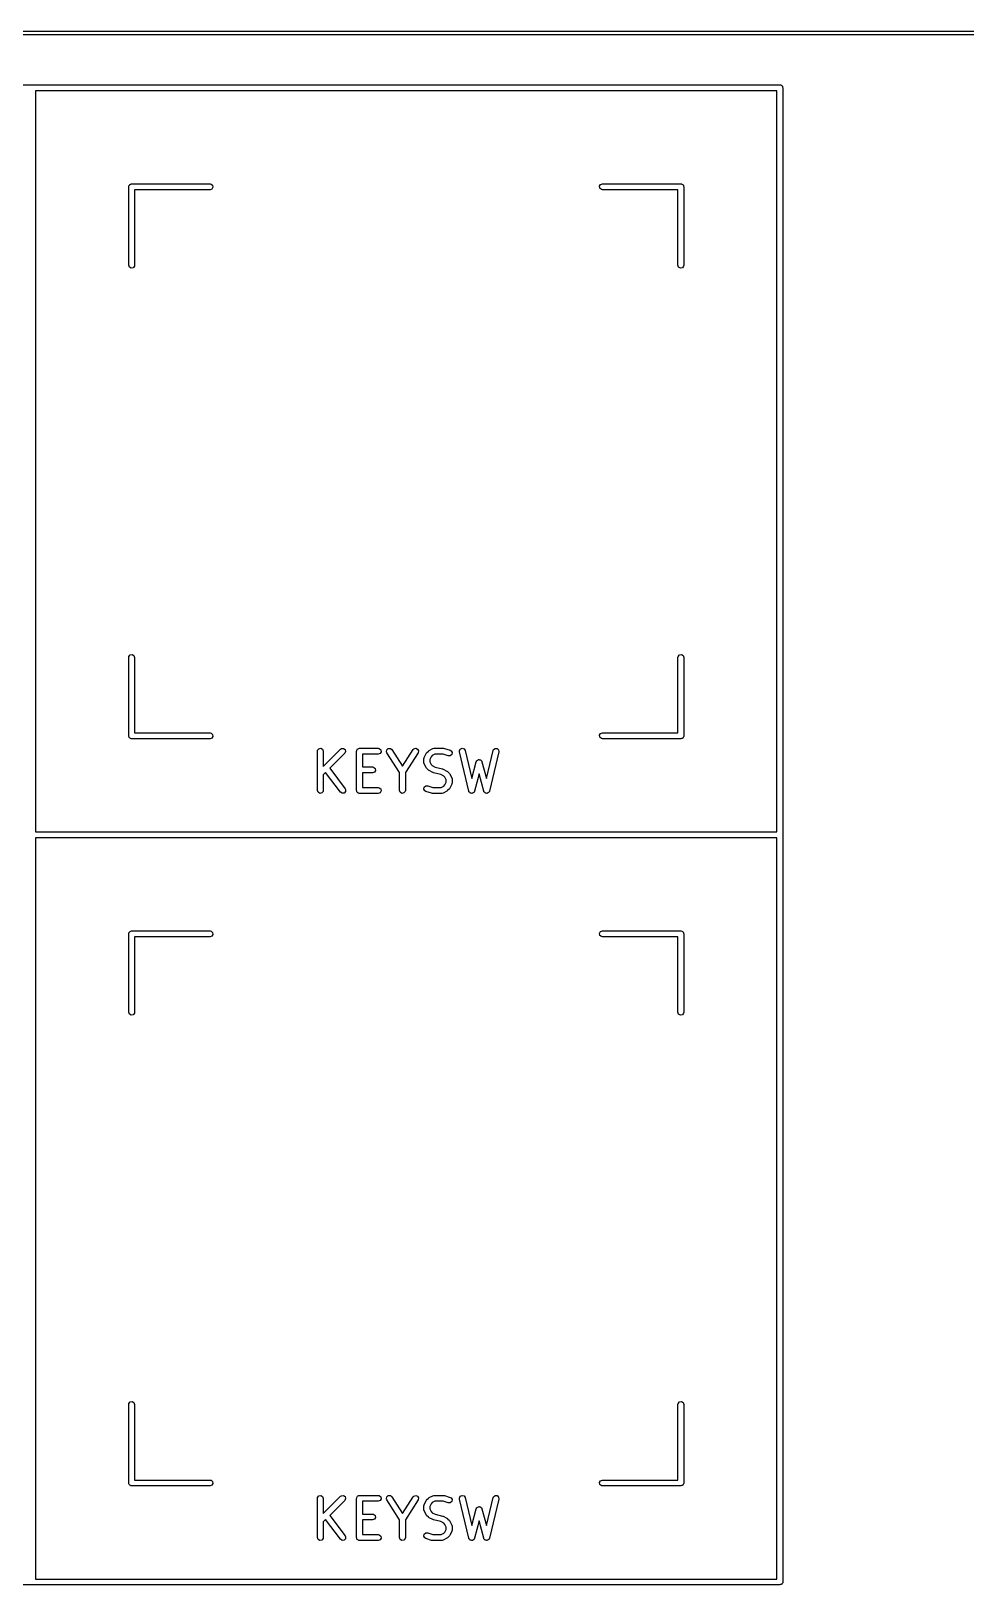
# Model space of a CAD drawing. Extents: x 382 to 810, y -162 to 0.
# Drawn here: x 643.69 to 667.52, y -54.77 to -15.15 of the extents above; entities that cross this region are included whole.
import ezdxf

# ---------------------------------------------------------------- set-up
doc = ezdxf.new("R2010")
doc.units = 0
doc.layers.add('BLACK', color=7, linetype='CONTINUOUS')

msp = doc.modelspace()

# ---------------------------------------------------------------- linework, layer by layer
at = {"layer": 'BLACK', "linetype": 'CONTINUOUS'}
for p, q in [((497.879, -15.1546), (678.854, -15.1546)), ((678.854, -15.2546), (497.879, -15.2546)), ((624.68, -16.5245), (643.73, -16.5245)), ((643.73, -16.5245), (662.78, -16.5245)), ((662.78, -16.5245), (662.79, -16.5262)), ((662.79, -16.5262), (662.794, -16.5256)), ((662.794, -16.5256), (662.796, -16.5273)), ((662.796, -16.5273), (662.806, -16.529)), ((662.806, -16.529), (662.821, -16.5415)), ((662.821, -16.5415), (662.838, -16.5513)), ((662.838, -16.5513), (662.84, -16.5576)), ((662.84, -16.5576), (662.845, -16.562)), ((662.845, -16.562), (662.849, -16.5812)), ((662.849, -16.5812), (662.855, -16.5995)), ((662.855, -16.5995), (662.855, -35.6495)), ((643.805, -16.6745), (643.805, -35.5745)), ((662.705, -16.6745), (643.805, -16.6745)), ((662.705, -35.5745), (662.705, -16.6745)), ((646.18, -19.1245), (646.182, -19.1147)), ((646.18, -21.1245), (646.18, -19.1245)), ((646.182, -19.1115), (646.183, -19.1086)), ((646.182, -19.1147), (646.182, -19.1115)), ((646.183, -19.1086), (646.185, -19.0988)), ((646.185, -19.0988), (646.198, -19.0839)), ((646.198, -19.0839), (646.207, -19.067)), ((646.207, -19.067), (646.214, -19.0647)), ((646.214, -19.0647), (646.218, -19.0595)), ((646.218, -19.0595), (646.237, -19.0562)), ((646.237, -19.0562), (646.255, -19.0495)), ((646.255, -19.0495), (648.255, -19.0495)), ((648.255, -19.1995), (646.33, -19.1995)), ((646.33, -19.1995), (646.33, -21.1245)), ((648.255, -19.0495), (648.281, -19.054)), ((648.304, -19.1819), (648.255, -19.1995)), ((648.281, -19.054), (648.32, -19.087)), ((648.329, -19.1375), (648.304, -19.1819)), ((648.32, -19.087), (648.329, -19.1375)), ((658.182, -19.1115), (658.207, -19.067)), ((658.191, -19.162), (658.182, -19.1115)), ((658.23, -19.195), (658.191, -19.162)), ((658.207, -19.067), (658.255, -19.0495)), ((658.255, -19.1995), (658.23, -19.195)), ((658.255, -19.0495), (660.255, -19.0495)), ((660.18, -19.1995), (658.255, -19.1995)), ((660.18, -21.1245), (660.18, -19.1995)), ((660.255, -19.0495), (660.265, -19.0512)), ((660.265, -19.0512), (660.269, -19.0506)), ((660.269, -19.0506), (660.271, -19.0523)), ((660.271, -19.0523), (660.281, -19.054)), ((660.281, -19.054), (660.296, -19.0665)), ((660.296, -19.0665), (660.313, -19.0763)), ((660.313, -19.0763), (660.315, -19.0826)), ((660.315, -19.0826), (660.32, -19.087)), ((660.32, -19.087), (660.324, -19.1062)), ((660.324, -19.1062), (660.33, -19.1245)), ((660.33, -19.1245), (660.33, -21.1245)), ((646.198, -21.1727), (646.18, -21.1245)), ((646.242, -21.1984), (646.198, -21.1727)), ((646.293, -21.1894), (646.242, -21.1984)), ((646.326, -21.1501), (646.293, -21.1894)), ((646.33, -21.1245), (646.326, -21.1501)), ((660.198, -21.1727), (660.18, -21.1245)), ((660.242, -21.1984), (660.198, -21.1727)), ((660.293, -21.1894), (660.242, -21.1984)), ((660.326, -21.1501), (660.293, -21.1894)), ((660.33, -21.1245), (660.326, -21.1501)), ((646.18, -31.1245), (646.185, -31.0988)), ((646.18, -33.1245), (646.18, -31.1245)), ((646.185, -31.0988), (646.218, -31.0595)), ((646.218, -31.0595), (646.269, -31.0506)), ((646.269, -31.0506), (646.313, -31.0763)), ((646.313, -31.0763), (646.33, -31.1245)), ((646.33, -31.1245), (646.33, -33.0495)), ((660.18, -31.1245), (660.185, -31.0988)), ((660.18, -33.0495), (660.18, -31.1245)), ((660.185, -31.0988), (660.218, -31.0595)), ((660.218, -31.0595), (660.269, -31.0506)), ((660.269, -31.0506), (660.313, -31.0763)), ((660.313, -31.0763), (660.33, -31.1245)), ((660.33, -31.1245), (660.33, -33.1245)), ((646.187, -33.1428), (646.18, -33.1245)), ((646.191, -33.162), (646.187, -33.1428)), ((646.196, -33.1663), (646.191, -33.162)), ((646.198, -33.1727), (646.196, -33.1663)), ((646.215, -33.1824), (646.198, -33.1727)), ((646.23, -33.195), (646.215, -33.1824)), ((646.24, -33.1967), (646.23, -33.195)), ((646.242, -33.1984), (646.24, -33.1967)), ((646.246, -33.1978), (646.242, -33.1984)), ((646.255, -33.1995), (646.246, -33.1978)), ((648.255, -33.1995), (646.255, -33.1995)), ((646.33, -33.0495), (648.255, -33.0495)), ((648.255, -33.0495), (648.281, -33.054)), ((648.304, -33.1819), (648.255, -33.1995)), ((648.281, -33.054), (648.32, -33.087)), ((648.329, -33.1375), (648.304, -33.1819)), ((648.32, -33.087), (648.329, -33.1375)), ((658.182, -33.1115), (658.207, -33.067)), ((658.191, -33.162), (658.182, -33.1115)), ((658.23, -33.195), (658.191, -33.162)), ((658.207, -33.067), (658.255, -33.0495)), ((658.255, -33.1995), (658.23, -33.195)), ((658.255, -33.0495), (660.18, -33.0495)), ((660.255, -33.1995), (658.255, -33.1995)), ((660.274, -33.1928), (660.255, -33.1995)), ((660.293, -33.1894), (660.274, -33.1928)), ((660.297, -33.1843), (660.293, -33.1894)), ((660.304, -33.1819), (660.297, -33.1843)), ((660.313, -33.1651), (660.304, -33.1819)), ((660.326, -33.1501), (660.313, -33.1651)), ((660.328, -33.1404), (660.326, -33.1501)), ((660.329, -33.1375), (660.328, -33.1404)), ((660.33, -33.1245), (660.329, -33.1342)), ((660.329, -33.1342), (660.329, -33.1375)), ((650.99, -33.5168), (650.995, -33.4912)), ((650.99, -34.5168), (650.99, -33.5168)), ((650.995, -33.4912), (651.028, -33.4519)), ((651.028, -33.4519), (651.078, -33.4429)), ((651.078, -33.4429), (651.122, -33.4686)), ((651.122, -33.4686), (651.14, -33.5168)), ((651.14, -33.9072), (651.583, -33.4638)), ((651.14, -33.5168), (651.14, -33.9072)), ((651.689, -33.5698), (651.307, -33.9524)), ((651.583, -33.4638), (651.605, -33.4488)), ((651.605, -33.4488), (651.656, -33.4444)), ((651.656, -33.4444), (651.698, -33.4738)), ((651.711, -33.5233), (651.689, -33.5698)), ((651.698, -33.4738), (651.711, -33.5233)), ((651.99, -33.5168), (651.992, -33.5071)), ((651.99, -34.5168), (651.99, -33.5168)), ((651.991, -33.5038), (651.993, -33.5009)), ((651.992, -33.5071), (651.991, -33.5038)), ((651.993, -33.5009), (651.995, -33.4912)), ((651.995, -33.4912), (652.007, -33.4762)), ((652.007, -33.4762), (652.017, -33.4594)), ((652.017, -33.4594), (652.023, -33.457)), ((652.023, -33.457), (652.028, -33.4519)), ((652.028, -33.4519), (652.047, -33.4485)), ((652.047, -33.4485), (652.065, -33.4418)), ((652.065, -33.4418), (652.541, -33.4418)), ((652.541, -33.5918), (652.14, -33.5918)), ((652.14, -33.5918), (652.14, -33.918)), ((652.541, -33.4418), (652.567, -33.4463)), ((652.589, -33.5743), (652.541, -33.5918)), ((652.567, -33.4463), (652.606, -33.4793)), ((652.615, -33.5298), (652.589, -33.5743)), ((652.606, -33.4793), (652.615, -33.5298)), ((652.754, -33.533), (652.76, -33.4821)), ((652.764, -33.5571), (652.754, -33.533)), ((652.76, -33.4821), (652.798, -33.4475)), ((653.085, -34.0625), (652.764, -33.5571)), ((652.798, -33.4475), (652.85, -33.4453)), ((652.85, -33.4453), (652.89, -33.4765)), ((652.89, -33.4765), (653.16, -33.9009)), ((653.16, -33.9009), (653.43, -33.4765)), ((653.557, -33.5571), (653.235, -34.0625)), ((653.43, -33.4765), (653.448, -33.4573)), ((653.448, -33.4573), (653.497, -33.4419)), ((653.497, -33.4419), (653.544, -33.4615)), ((653.544, -33.4615), (653.568, -33.507)), ((653.568, -33.507), (653.557, -33.5571)), ((653.712, -33.6737), (653.76, -33.5785)), ((653.712, -33.6782), (653.712, -33.6737)), ((653.76, -33.5785), (653.773, -33.5605)), ((653.773, -33.5605), (653.774, -33.559)), ((653.774, -33.559), (653.822, -33.5114)), ((653.822, -33.5114), (653.84, -33.4985)), ((653.84, -33.4985), (653.841, -33.4973)), ((653.841, -33.4973), (653.936, -33.4497)), ((653.889, -33.6565), (653.854, -33.725)), ((653.919, -33.6261), (653.889, -33.6565)), ((653.987, -33.5918), (653.919, -33.6261)), ((653.936, -33.4497), (653.961, -33.4423)), ((653.961, -33.4423), (653.966, -33.4433)), ((653.966, -33.4433), (653.97, -33.4418)), ((653.97, -33.4418), (654.208, -33.4418)), ((654.196, -33.5918), (653.987, -33.5918)), ((654.327, -33.6356), (654.196, -33.5918)), ((654.208, -33.4418), (654.23, -33.4457)), ((654.23, -33.4457), (654.232, -33.4457)), ((654.232, -33.4457), (654.374, -33.4933)), ((654.378, -33.6342), (654.327, -33.6356)), ((654.374, -33.4933), (654.397, -33.5057)), ((654.417, -33.6001), (654.378, -33.6342)), ((654.397, -33.5057), (654.424, -33.5494)), ((654.424, -33.5494), (654.417, -33.6001)), ((654.61, -33.5082), (654.633, -33.4623)), ((654.611, -33.5342), (654.61, -33.5082)), ((654.849, -34.5342), (654.611, -33.5342)), ((654.633, -33.4623), (654.68, -33.4419)), ((654.68, -33.4419), (654.729, -33.4566)), ((654.729, -33.4566), (654.757, -33.4994)), ((654.757, -33.4994), (654.926, -34.2103)), ((655.299, -34.2103), (655.468, -33.4994)), ((655.614, -33.5342), (655.376, -34.5342)), ((655.468, -33.4994), (655.479, -33.4755)), ((655.479, -33.4755), (655.52, -33.4449)), ((655.52, -33.4449), (655.571, -33.448)), ((655.571, -33.448), (655.608, -33.4832)), ((655.608, -33.4832), (655.614, -33.5342)), ((651.2, -34.0596), (651.14, -34.1193)), ((651.576, -34.5618), (651.2, -34.0596)), ((651.307, -33.9524), (651.696, -34.4718)), ((652.14, -33.918), (652.398, -33.918)), ((652.398, -34.068), (652.14, -34.068)), ((652.14, -34.068), (652.14, -34.4418)), ((652.398, -33.918), (652.424, -33.9225)), ((652.447, -34.0505), (652.398, -34.068)), ((652.424, -33.9225), (652.463, -33.9555)), ((652.472, -34.006), (652.447, -34.0505)), ((652.463, -33.9555), (652.472, -34.006)), ((653.085, -34.5168), (653.085, -34.0625)), ((653.235, -34.0625), (653.235, -34.5168)), ((653.704, -33.7073), (653.709, -33.6816)), ((653.704, -33.8025), (653.704, -33.7073)), ((653.706, -33.8067), (653.704, -33.8025)), ((653.705, -33.8111), (653.706, -33.8067)), ((653.712, -33.8361), (653.705, -33.8111)), ((653.709, -33.6816), (653.712, -33.6782)), ((653.76, -33.9313), (653.712, -33.8361)), ((653.761, -33.9324), (653.76, -33.9313)), ((653.774, -33.9508), (653.761, -33.9324)), ((653.822, -33.9984), (653.774, -33.9508)), ((653.823, -33.9991), (653.822, -33.9984)), ((653.841, -34.0125), (653.823, -33.9991)), ((653.936, -34.0601), (653.841, -34.0125)), ((653.854, -33.725), (653.854, -33.7848)), ((653.854, -33.7848), (653.889, -33.8533)), ((653.889, -33.8533), (653.919, -33.8837)), ((653.919, -33.8837), (653.996, -33.9222)), ((653.94, -34.0605), (653.936, -34.0601)), ((653.952, -34.0658), (653.94, -34.0605)), ((654.134, -34.1114), (653.952, -34.0658)), ((653.996, -33.9222), (654.178, -33.9679)), ((654.178, -33.9679), (654.19, -33.9731)), ((654.19, -33.9731), (654.194, -33.9735)), ((654.194, -33.9735), (654.289, -34.0212)), ((654.289, -34.0212), (654.307, -34.0345)), ((654.307, -34.0345), (654.309, -34.0352)), ((654.309, -34.0352), (654.356, -34.0828)), ((654.926, -34.2103), (655.04, -33.7832)), ((655.04, -33.7832), (655.051, -33.7596)), ((655.051, -33.7596), (655.057, -33.7556)), ((655.057, -33.7556), (655.06, -33.7494)), ((655.06, -33.7494), (655.077, -33.7412)), ((655.077, -33.7412), (655.093, -33.7301)), ((655.093, -33.7301), (655.1, -33.7307)), ((655.1, -33.7307), (655.106, -33.7278)), ((655.106, -33.7278), (655.125, -33.7328)), ((655.125, -33.7328), (655.144, -33.7345)), ((655.144, -33.7345), (655.149, -33.7394)), ((655.149, -33.7394), (655.156, -33.7411)), ((655.156, -33.7411), (655.167, -33.757)), ((655.167, -33.757), (655.181, -33.7707)), ((655.181, -33.7707), (655.181, -33.7776)), ((655.181, -33.7776), (655.185, -33.7832)), ((655.185, -33.7832), (655.299, -34.2103)), ((651.14, -34.1193), (651.14, -34.5168)), ((652.14, -34.4418), (652.541, -34.4418)), ((652.541, -34.4418), (652.567, -34.4463)), ((652.567, -34.4463), (652.606, -34.4793)), ((653.706, -34.4842), (653.713, -34.4335)), ((653.713, -34.4335), (653.752, -34.3994)), ((653.752, -34.3994), (653.803, -34.398)), ((653.803, -34.398), (653.934, -34.4418)), ((653.934, -34.4418), (654.143, -34.4418)), ((654.211, -34.1499), (654.134, -34.1114)), ((654.143, -34.4418), (654.211, -34.4076)), ((654.241, -34.1803), (654.211, -34.1499)), ((654.211, -34.4076), (654.241, -34.3771)), ((654.276, -34.2488), (654.241, -34.1803)), ((654.241, -34.3771), (654.276, -34.3086)), ((654.276, -34.3086), (654.276, -34.2488)), ((654.356, -34.0828), (654.369, -34.1012)), ((654.37, -34.4551), (654.357, -34.4731)), ((654.369, -34.1012), (654.37, -34.1023)), ((654.37, -34.1023), (654.418, -34.1976)), ((654.418, -34.3599), (654.37, -34.4551)), ((654.418, -34.1976), (654.425, -34.2225)), ((654.421, -34.352), (654.418, -34.3554)), ((654.418, -34.3554), (654.418, -34.3599)), ((654.426, -34.3263), (654.421, -34.352)), ((654.425, -34.2225), (654.424, -34.2269)), ((654.424, -34.2269), (654.426, -34.2311)), ((654.426, -34.2311), (654.426, -34.3263)), ((655.113, -34.0936), (654.995, -34.5361)), ((655.231, -34.5361), (655.113, -34.0936)), ((651.008, -34.565), (650.99, -34.5168)), ((651.052, -34.5907), (651.008, -34.565)), ((651.103, -34.5818), (651.052, -34.5907)), ((651.135, -34.5425), (651.103, -34.5818)), ((651.14, -34.5168), (651.135, -34.5425)), ((651.619, -34.5898), (651.576, -34.5618)), ((651.67, -34.5837), (651.619, -34.5898)), ((651.705, -34.5463), (651.67, -34.5837)), ((651.696, -34.4718), (651.708, -34.495)), ((651.708, -34.495), (651.705, -34.5463)), ((651.997, -34.5351), (651.99, -34.5168)), ((652, -34.5543), (651.997, -34.5351)), ((652.005, -34.5587), (652, -34.5543)), ((652.008, -34.565), (652.005, -34.5587)), ((652.024, -34.5748), (652.008, -34.565)), ((652.039, -34.5873), (652.024, -34.5748)), ((652.049, -34.589), (652.039, -34.5873)), ((652.052, -34.5907), (652.049, -34.589)), ((652.055, -34.5901), (652.052, -34.5907)), ((652.065, -34.5918), (652.055, -34.5901)), ((652.541, -34.5918), (652.065, -34.5918)), ((652.589, -34.5743), (652.541, -34.5918)), ((652.615, -34.5298), (652.589, -34.5743)), ((652.606, -34.4793), (652.615, -34.5298)), ((653.103, -34.565), (653.085, -34.5168)), ((653.147, -34.5907), (653.103, -34.565)), ((653.198, -34.5818), (653.147, -34.5907)), ((653.231, -34.5425), (653.198, -34.5818)), ((653.235, -34.5168), (653.231, -34.5425)), ((653.733, -34.5279), (653.706, -34.4842)), ((653.756, -34.5403), (653.733, -34.5279)), ((653.898, -34.588), (653.756, -34.5403)), ((653.9, -34.5879), (653.898, -34.588)), ((653.922, -34.5918), (653.9, -34.5879)), ((654.16, -34.5918), (653.922, -34.5918)), ((654.164, -34.5903), (654.16, -34.5918)), ((654.169, -34.5913), (654.164, -34.5903)), ((654.194, -34.5839), (654.169, -34.5913)), ((654.289, -34.5363), (654.194, -34.5839)), ((654.29, -34.5351), (654.289, -34.5363)), ((654.309, -34.5222), (654.29, -34.5351)), ((654.356, -34.4746), (654.309, -34.5222)), ((654.357, -34.4731), (654.356, -34.4746)), ((654.854, -34.5407), (654.849, -34.5342)), ((654.854, -34.5486), (654.854, -34.5407)), ((654.867, -34.5616), (654.854, -34.5486)), ((654.877, -34.577), (654.867, -34.5616)), ((654.885, -34.5793), (654.877, -34.577)), ((654.891, -34.5848), (654.885, -34.5793)), ((654.909, -34.5864), (654.891, -34.5848)), ((654.927, -34.5917), (654.909, -34.5864)), ((654.934, -34.5886), (654.927, -34.5917)), ((654.942, -34.5892), (654.934, -34.5886)), ((654.957, -34.5786), (654.942, -34.5892)), ((654.974, -34.5713), (654.957, -34.5786)), ((654.977, -34.5643), (654.974, -34.5713)), ((654.984, -34.5598), (654.977, -34.5643)), ((654.995, -34.5361), (654.984, -34.5598)), ((655.235, -34.5426), (655.231, -34.5361)), ((655.236, -34.5504), (655.235, -34.5426)), ((655.249, -34.5631), (655.236, -34.5504)), ((655.26, -34.5782), (655.249, -34.5631)), ((655.268, -34.5802), (655.26, -34.5782)), ((655.273, -34.5856), (655.268, -34.5802)), ((655.292, -34.5867), (655.273, -34.5856)), ((655.31, -34.5915), (655.292, -34.5867)), ((655.317, -34.5882), (655.31, -34.5915)), ((655.325, -34.5887), (655.317, -34.5882)), ((655.339, -34.5777), (655.325, -34.5887)), ((655.356, -34.5699), (655.339, -34.5777)), ((655.359, -34.5628), (655.356, -34.5699)), ((655.366, -34.5581), (655.359, -34.5628)), ((655.376, -34.5342), (655.366, -34.5581)), ((643.805, -35.5745), (662.705, -35.5745)), ((662.855, -35.6495), (662.855, -54.6995)), ((643.805, -35.7245), (643.805, -54.6245)), ((662.705, -35.7245), (643.805, -35.7245)), ((662.705, -54.6245), (662.705, -35.7245)), ((646.18, -38.1745), (646.182, -38.1647)), ((646.18, -40.1745), (646.18, -38.1745)), ((646.182, -38.1615), (646.183, -38.1586)), ((646.182, -38.1647), (646.182, -38.1615)), ((646.183, -38.1586), (646.185, -38.1488)), ((646.185, -38.1488), (646.198, -38.1339)), ((646.198, -38.1339), (646.207, -38.117)), ((646.207, -38.117), (646.214, -38.1147)), ((646.214, -38.1147), (646.218, -38.1095)), ((646.218, -38.1095), (646.237, -38.1062)), ((646.237, -38.1062), (646.255, -38.0995)), ((646.255, -38.0995), (648.255, -38.0995)), ((648.255, -38.2495), (646.33, -38.2495)), ((646.33, -38.2495), (646.33, -40.1745)), ((648.255, -38.0995), (648.281, -38.104)), ((648.304, -38.2319), (648.255, -38.2495)), ((648.281, -38.104), (648.32, -38.137)), ((648.329, -38.1875), (648.304, -38.2319)), ((648.32, -38.137), (648.329, -38.1875)), ((658.182, -38.1615), (658.207, -38.117)), ((658.191, -38.212), (658.182, -38.1615)), ((658.23, -38.245), (658.191, -38.212)), ((658.207, -38.117), (658.255, -38.0995)), ((658.255, -38.2495), (658.23, -38.245)), ((658.255, -38.0995), (660.255, -38.0995)), ((660.18, -38.2495), (658.255, -38.2495)), ((660.18, -40.1745), (660.18, -38.2495)), ((660.255, -38.0995), (660.265, -38.1012)), ((660.265, -38.1012), (660.269, -38.1006)), ((660.269, -38.1006), (660.271, -38.1023)), ((660.271, -38.1023), (660.281, -38.104)), ((660.281, -38.104), (660.296, -38.1165)), ((660.296, -38.1165), (660.313, -38.1263)), ((660.313, -38.1263), (660.315, -38.1326)), ((660.315, -38.1326), (660.32, -38.137)), ((660.32, -38.137), (660.324, -38.1562)), ((660.324, -38.1562), (660.33, -38.1745)), ((660.33, -38.1745), (660.33, -40.1745)), ((646.198, -40.2227), (646.18, -40.1745)), ((646.242, -40.2484), (646.198, -40.2227)), ((646.293, -40.2394), (646.242, -40.2484)), ((646.326, -40.2001), (646.293, -40.2394)), ((646.33, -40.1745), (646.326, -40.2001)), ((660.198, -40.2227), (660.18, -40.1745)), ((660.242, -40.2484), (660.198, -40.2227)), ((660.293, -40.2394), (660.242, -40.2484)), ((660.326, -40.2001), (660.293, -40.2394)), ((660.33, -40.1745), (660.326, -40.2001)), ((646.18, -50.1745), (646.185, -50.1488)), ((646.18, -52.1745), (646.18, -50.1745)), ((646.185, -50.1488), (646.218, -50.1095)), ((646.218, -50.1095), (646.269, -50.1006)), ((646.269, -50.1006), (646.313, -50.1263)), ((646.313, -50.1263), (646.33, -50.1745)), ((646.33, -50.1745), (646.33, -52.0995)), ((660.18, -50.1745), (660.185, -50.1488)), ((660.18, -52.0995), (660.18, -50.1745)), ((660.185, -50.1488), (660.218, -50.1095)), ((660.218, -50.1095), (660.269, -50.1006)), ((660.269, -50.1006), (660.313, -50.1263)), ((660.313, -50.1263), (660.33, -50.1745)), ((660.33, -50.1745), (660.33, -52.1745)), ((646.187, -52.1928), (646.18, -52.1745)), ((646.191, -52.212), (646.187, -52.1928)), ((646.196, -52.2163), (646.191, -52.212)), ((646.198, -52.2227), (646.196, -52.2163)), ((646.215, -52.2324), (646.198, -52.2227)), ((646.23, -52.245), (646.215, -52.2324)), ((646.24, -52.2467), (646.23, -52.245)), ((646.242, -52.2484), (646.24, -52.2467)), ((646.246, -52.2478), (646.242, -52.2484)), ((646.255, -52.2495), (646.246, -52.2478)), ((648.255, -52.2495), (646.255, -52.2495)), ((646.33, -52.0995), (648.255, -52.0995)), ((648.255, -52.0995), (648.281, -52.104)), ((648.304, -52.2319), (648.255, -52.2495)), ((648.281, -52.104), (648.32, -52.137)), ((648.329, -52.1875), (648.304, -52.2319)), ((648.32, -52.137), (648.329, -52.1875)), ((658.182, -52.1615), (658.207, -52.117)), ((658.191, -52.212), (658.182, -52.1615)), ((658.23, -52.245), (658.191, -52.212)), ((658.207, -52.117), (658.255, -52.0995)), ((658.255, -52.2495), (658.23, -52.245)), ((658.255, -52.0995), (660.18, -52.0995)), ((660.255, -52.2495), (658.255, -52.2495)), ((660.274, -52.2428), (660.255, -52.2495)), ((660.293, -52.2394), (660.274, -52.2428)), ((660.297, -52.2343), (660.293, -52.2394)), ((660.304, -52.2319), (660.297, -52.2343)), ((660.313, -52.2151), (660.304, -52.2319)), ((660.326, -52.2001), (660.313, -52.2151)), ((660.328, -52.1904), (660.326, -52.2001)), ((660.329, -52.1875), (660.328, -52.1904)), ((660.33, -52.1745), (660.329, -52.1842)), ((660.329, -52.1842), (660.329, -52.1875)), ((650.99, -52.5668), (650.995, -52.5412)), ((650.99, -53.5668), (650.99, -52.5668)), ((650.995, -52.5412), (651.028, -52.5019)), ((651.028, -52.5019), (651.078, -52.4929)), ((651.078, -52.4929), (651.122, -52.5186)), ((651.122, -52.5186), (651.14, -52.5668)), ((651.14, -52.9572), (651.583, -52.5138)), ((651.14, -52.5668), (651.14, -52.9572)), ((651.689, -52.6198), (651.307, -53.0024)), ((651.583, -52.5138), (651.605, -52.4988)), ((651.605, -52.4988), (651.656, -52.4944)), ((651.656, -52.4944), (651.698, -52.5238)), ((651.711, -52.5733), (651.689, -52.6198)), ((651.698, -52.5238), (651.711, -52.5733)), ((651.99, -52.5668), (651.992, -52.5571)), ((651.99, -53.5668), (651.99, -52.5668)), ((651.991, -52.5538), (651.993, -52.5509)), ((651.992, -52.5571), (651.991, -52.5538)), ((651.993, -52.5509), (651.995, -52.5412)), ((651.995, -52.5412), (652.007, -52.5262)), ((652.007, -52.5262), (652.017, -52.5094)), ((652.017, -52.5094), (652.023, -52.507)), ((652.023, -52.507), (652.028, -52.5019)), ((652.028, -52.5019), (652.047, -52.4985)), ((652.047, -52.4985), (652.065, -52.4918)), ((652.065, -52.4918), (652.541, -52.4918)), ((652.541, -52.6418), (652.14, -52.6418)), ((652.14, -52.6418), (652.14, -52.968)), ((652.541, -52.4918), (652.567, -52.4963)), ((652.589, -52.6243), (652.541, -52.6418)), ((652.567, -52.4963), (652.606, -52.5293)), ((652.615, -52.5798), (652.589, -52.6243)), ((652.606, -52.5293), (652.615, -52.5798)), ((652.754, -52.583), (652.76, -52.5321)), ((652.764, -52.6071), (652.754, -52.583)), ((652.76, -52.5321), (652.798, -52.4975)), ((653.085, -53.1125), (652.764, -52.6071)), ((652.798, -52.4975), (652.85, -52.4953)), ((652.85, -52.4953), (652.89, -52.5265)), ((652.89, -52.5265), (653.16, -52.9509)), ((653.16, -52.9509), (653.43, -52.5265)), ((653.557, -52.6071), (653.235, -53.1125)), ((653.43, -52.5265), (653.448, -52.5073)), ((653.448, -52.5073), (653.497, -52.4919)), ((653.497, -52.4919), (653.544, -52.5115)), ((653.544, -52.5115), (653.568, -52.557)), ((653.568, -52.557), (653.557, -52.6071)), ((653.712, -52.7237), (653.76, -52.6285)), ((653.76, -52.6285), (653.773, -52.6105)), ((653.773, -52.6105), (653.774, -52.609)), ((653.774, -52.609), (653.822, -52.5614)), ((653.822, -52.5614), (653.84, -52.5485)), ((653.84, -52.5485), (653.841, -52.5473)), ((653.841, -52.5473), (653.936, -52.4997)), ((653.919, -52.6761), (653.889, -52.7065)), ((653.987, -52.6418), (653.919, -52.6761)), ((653.936, -52.4997), (653.961, -52.4923)), ((653.961, -52.4923), (653.966, -52.4933)), ((653.966, -52.4933), (653.97, -52.4918)), ((653.97, -52.4918), (654.208, -52.4918)), ((654.196, -52.6418), (653.987, -52.6418)), ((654.327, -52.6856), (654.196, -52.6418)), ((654.208, -52.4918), (654.23, -52.4957)), ((654.23, -52.4957), (654.232, -52.4957)), ((654.232, -52.4957), (654.374, -52.5433)), ((654.378, -52.6842), (654.327, -52.6856)), ((654.374, -52.5433), (654.397, -52.5557)), ((654.417, -52.6501), (654.378, -52.6842)), ((654.397, -52.5557), (654.424, -52.5994)), ((654.424, -52.5994), (654.417, -52.6501)), ((654.61, -52.5582), (654.633, -52.5123)), ((654.611, -52.5842), (654.61, -52.5582)), ((654.849, -53.5842), (654.611, -52.5842)), ((654.633, -52.5123), (654.68, -52.4919)), ((654.68, -52.4919), (654.729, -52.5066)), ((654.729, -52.5066), (654.757, -52.5494)), ((654.757, -52.5494), (654.926, -53.2603)), ((655.299, -53.2603), (655.468, -52.5494)), ((655.614, -52.5842), (655.376, -53.5842)), ((655.468, -52.5494), (655.479, -52.5255)), ((655.479, -52.5255), (655.52, -52.4949)), ((655.52, -52.4949), (655.571, -52.498)), ((655.571, -52.498), (655.608, -52.5332)), ((655.608, -52.5332), (655.614, -52.5842)), ((651.307, -53.0024), (651.696, -53.5218)), ((652.14, -52.968), (652.398, -52.968)), ((652.398, -52.968), (652.424, -52.9725)), ((652.424, -52.9725), (652.463, -53.0055)), ((652.472, -53.056), (652.447, -53.1005)), ((652.463, -53.0055), (652.472, -53.056)), ((653.704, -52.7573), (653.709, -52.7316)), ((653.704, -52.8525), (653.704, -52.7573)), ((653.706, -52.8567), (653.704, -52.8525)), ((653.705, -52.8611), (653.706, -52.8567)), ((653.712, -52.8861), (653.705, -52.8611)), ((653.709, -52.7316), (653.712, -52.7282)), ((653.712, -52.7282), (653.712, -52.7237)), ((653.76, -52.9813), (653.712, -52.8861)), ((653.761, -52.9824), (653.76, -52.9813)), ((653.774, -53.0008), (653.761, -52.9824)), ((653.822, -53.0484), (653.774, -53.0008)), ((653.823, -53.0491), (653.822, -53.0484)), ((653.841, -53.0625), (653.823, -53.0491)), ((653.936, -53.1101), (653.841, -53.0625)), ((653.889, -52.7065), (653.854, -52.775)), ((653.854, -52.775), (653.854, -52.8348)), ((653.854, -52.8348), (653.889, -52.9033)), ((653.889, -52.9033), (653.919, -52.9337)), ((653.919, -52.9337), (653.996, -52.9722)), ((653.996, -52.9722), (654.178, -53.0179)), ((654.178, -53.0179), (654.19, -53.0231)), ((654.19, -53.0231), (654.194, -53.0235)), ((654.194, -53.0235), (654.289, -53.0712)), ((654.289, -53.0712), (654.307, -53.0845)), ((654.307, -53.0845), (654.309, -53.0852)), ((654.309, -53.0852), (654.356, -53.1328)), ((654.926, -53.2603), (655.04, -52.8332)), ((655.04, -52.8332), (655.051, -52.8096)), ((655.051, -52.8096), (655.057, -52.8056)), ((655.057, -52.8056), (655.06, -52.7994)), ((655.06, -52.7994), (655.077, -52.7912)), ((655.077, -52.7912), (655.093, -52.7801)), ((655.093, -52.7801), (655.1, -52.7807)), ((655.1, -52.7807), (655.106, -52.7778)), ((655.106, -52.7778), (655.125, -52.7828)), ((655.125, -52.7828), (655.144, -52.7845)), ((655.144, -52.7845), (655.149, -52.7894)), ((655.149, -52.7894), (655.156, -52.7911)), ((655.156, -52.7911), (655.167, -52.807)), ((655.167, -52.807), (655.181, -52.8207)), ((655.181, -52.8207), (655.181, -52.8276)), ((655.181, -52.8276), (655.185, -52.8332)), ((655.185, -52.8332), (655.299, -53.2603)), ((651.2, -53.1096), (651.14, -53.1693)), ((651.14, -53.1693), (651.14, -53.5668)), ((651.576, -53.6118), (651.2, -53.1096)), ((652.398, -53.118), (652.14, -53.118)), ((652.14, -53.118), (652.14, -53.4918)), ((652.447, -53.1005), (652.398, -53.118)), ((653.085, -53.5668), (653.085, -53.1125)), ((653.235, -53.1125), (653.235, -53.5668)), ((653.706, -53.5342), (653.713, -53.4835)), ((653.713, -53.4835), (653.752, -53.4494)), ((653.752, -53.4494), (653.803, -53.448)), ((653.803, -53.448), (653.934, -53.4918)), ((653.94, -53.1105), (653.936, -53.1101)), ((653.952, -53.1158), (653.94, -53.1105)), ((654.134, -53.1614), (653.952, -53.1158)), ((654.211, -53.1999), (654.134, -53.1614)), ((654.143, -53.4918), (654.211, -53.4576)), ((654.241, -53.2303), (654.211, -53.1999)), ((654.211, -53.4576), (654.241, -53.4271)), ((654.276, -53.2988), (654.241, -53.2303)), ((654.241, -53.4271), (654.276, -53.3586)), ((654.276, -53.3586), (654.276, -53.2988)), ((654.356, -53.1328), (654.369, -53.1512)), ((654.369, -53.1512), (654.37, -53.1523)), ((654.37, -53.1523), (654.418, -53.2476)), ((654.418, -53.4099), (654.37, -53.5051)), ((654.418, -53.2476), (654.425, -53.2725)), ((654.421, -53.402), (654.418, -53.4054)), ((654.418, -53.4054), (654.418, -53.4099)), ((654.426, -53.3763), (654.421, -53.402)), ((654.425, -53.2725), (654.424, -53.2769)), ((654.424, -53.2769), (654.426, -53.2811)), ((654.426, -53.2811), (654.426, -53.3763)), ((655.113, -53.1436), (654.995, -53.5861)), ((655.231, -53.5861), (655.113, -53.1436)), ((651.008, -53.615), (650.99, -53.5668)), ((651.052, -53.6407), (651.008, -53.615)), ((651.103, -53.6318), (651.052, -53.6407)), ((651.135, -53.5925), (651.103, -53.6318)), ((651.14, -53.5668), (651.135, -53.5925)), ((651.619, -53.6398), (651.576, -53.6118)), ((651.67, -53.6337), (651.619, -53.6398)), ((651.705, -53.5963), (651.67, -53.6337)), ((651.696, -53.5218), (651.708, -53.545)), ((651.708, -53.545), (651.705, -53.5963)), ((651.997, -53.5851), (651.99, -53.5668)), ((652, -53.6043), (651.997, -53.5851)), ((652.005, -53.6087), (652, -53.6043)), ((652.008, -53.615), (652.005, -53.6087)), ((652.024, -53.6248), (652.008, -53.615)), ((652.039, -53.6373), (652.024, -53.6248)), ((652.049, -53.639), (652.039, -53.6373)), ((652.052, -53.6407), (652.049, -53.639)), ((652.055, -53.6401), (652.052, -53.6407)), ((652.065, -53.6418), (652.055, -53.6401)), ((652.541, -53.6418), (652.065, -53.6418)), ((652.14, -53.4918), (652.541, -53.4918)), ((652.541, -53.4918), (652.567, -53.4963)), ((652.589, -53.6243), (652.541, -53.6418)), ((652.567, -53.4963), (652.606, -53.5293)), ((652.615, -53.5798), (652.589, -53.6243)), ((652.606, -53.5293), (652.615, -53.5798)), ((653.103, -53.615), (653.085, -53.5668)), ((653.147, -53.6407), (653.103, -53.615)), ((653.198, -53.6318), (653.147, -53.6407)), ((653.231, -53.5925), (653.198, -53.6318)), ((653.235, -53.5668), (653.231, -53.5925)), ((653.733, -53.5779), (653.706, -53.5342)), ((653.756, -53.5903), (653.733, -53.5779)), ((653.898, -53.638), (653.756, -53.5903)), ((653.9, -53.6379), (653.898, -53.638)), ((653.922, -53.6418), (653.9, -53.6379)), ((654.16, -53.6418), (653.922, -53.6418)), ((653.934, -53.4918), (654.143, -53.4918)), ((654.164, -53.6403), (654.16, -53.6418)), ((654.169, -53.6413), (654.164, -53.6403)), ((654.194, -53.6339), (654.169, -53.6413)), ((654.289, -53.5863), (654.194, -53.6339)), ((654.29, -53.5851), (654.289, -53.5863)), ((654.309, -53.5722), (654.29, -53.5851)), ((654.356, -53.5246), (654.309, -53.5722)), ((654.357, -53.5231), (654.356, -53.5246)), ((654.37, -53.5051), (654.357, -53.5231)), ((654.854, -53.5907), (654.849, -53.5842)), ((654.854, -53.5986), (654.854, -53.5907)), ((654.867, -53.6116), (654.854, -53.5986)), ((654.877, -53.627), (654.867, -53.6116)), ((654.885, -53.6293), (654.877, -53.627)), ((654.891, -53.6348), (654.885, -53.6293)), ((654.909, -53.6364), (654.891, -53.6348)), ((654.927, -53.6417), (654.909, -53.6364)), ((654.934, -53.6386), (654.927, -53.6417)), ((654.942, -53.6392), (654.934, -53.6386)), ((654.957, -53.6286), (654.942, -53.6392)), ((654.974, -53.6213), (654.957, -53.6286)), ((654.977, -53.6143), (654.974, -53.6213)), ((654.984, -53.6098), (654.977, -53.6143)), ((654.995, -53.5861), (654.984, -53.6098)), ((655.235, -53.5926), (655.231, -53.5861)), ((655.236, -53.6004), (655.235, -53.5926)), ((655.249, -53.6131), (655.236, -53.6004)), ((655.26, -53.6282), (655.249, -53.6131)), ((655.268, -53.6302), (655.26, -53.6282)), ((655.273, -53.6356), (655.268, -53.6302)), ((655.292, -53.6367), (655.273, -53.6356)), ((655.31, -53.6415), (655.292, -53.6367)), ((655.317, -53.6382), (655.31, -53.6415)), ((655.325, -53.6387), (655.317, -53.6382)), ((655.339, -53.6277), (655.325, -53.6387)), ((655.356, -53.6199), (655.339, -53.6277)), ((655.359, -53.6128), (655.356, -53.6199)), ((655.366, -53.6081), (655.359, -53.6128)), ((655.376, -53.5842), (655.366, -53.6081)), ((643.805, -54.6245), (662.705, -54.6245)), ((643.73, -54.7745), (624.68, -54.7745)), ((662.78, -54.7745), (643.73, -54.7745)), ((662.799, -54.7678), (662.78, -54.7745)), ((662.818, -54.7644), (662.799, -54.7678)), ((662.822, -54.7593), (662.818, -54.7644)), ((662.829, -54.7569), (662.822, -54.7593)), ((662.838, -54.7401), (662.829, -54.7569)), ((662.851, -54.7251), (662.838, -54.7401)), ((662.853, -54.7154), (662.851, -54.7251)), ((662.854, -54.7125), (662.853, -54.7154)), ((662.855, -54.6995), (662.854, -54.7092)), ((662.854, -54.7092), (662.854, -54.7125))]:
    msp.add_line(p, q, dxfattribs=at)

doc.saveas('drawing.dxf')
